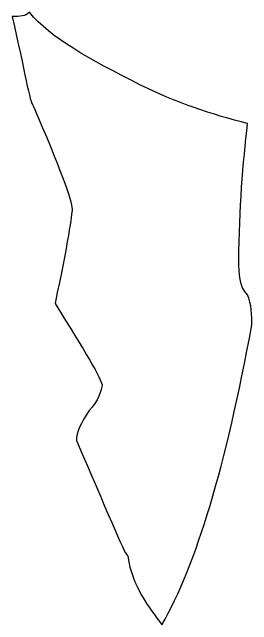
# Model space of a CAD drawing. Header units: centimetres. Extents: x -10.9 to 10.9, y -9.6 to 9.4.
# Drawn here: x 0.446 to 0.839, y -2.425 to -1.42 of the extents above; entities that cross this region are included whole.
import ezdxf

# ---------------------------------------------------------------- set-up
doc = ezdxf.new("R2010")
doc.units = ezdxf.units.CM
doc.header["$MEASUREMENT"] = 0
doc.layers.add('Camada 1', color=7, linetype='Continuous')

msp = doc.modelspace()

# ---------------------------------------------------------------- linework, layer by layer
at = {"layer": 'Camada 1'}
msp.add_open_spline([(0.47417, -1.42015), (0.50931, -1.46227), (0.57249, -1.49738), (0.65679, -1.5395), (0.65679, -1.5395), (0.71296, -1.56763), (0.77622, -1.58874), (0.83239, -1.60276), (0.83239, -1.60276), (0.8254, -1.66602), (0.81834, -1.74325), (0.81834, -1.82763), (0.81834, -1.82763), (0.81834, -1.84861), (0.81834, -1.86975), (0.83239, -1.88372), (0.83239, -1.88372), (0.8394, -1.89785), (0.8394, -1.91886), (0.8394, -1.93299), (0.8394, -1.93299), (0.79728, -2.16471), (0.74809, -2.32632), (0.69192, -2.42469), (0.69192, -2.42469), (0.67086, -2.39656), (0.64276, -2.36143), (0.63575, -2.31219), (0.63575, -2.31219), (0.62866, -2.30518), (0.60061, -2.23493), (0.55143, -2.12259), (0.55143, -2.12259), (0.55143, -2.10859), (0.55844, -2.09446), (0.57249, -2.07348), (0.57249, -2.07348), (0.58654, -2.05935), (0.59355, -2.03834), (0.59355, -2.0312), (0.59355, -2.0312), (0.59355, -2.02421), (0.56548, -1.97511), (0.51632, -1.89785), (0.51632, -1.89785), (0.53738, -1.79948), (0.54445, -1.75024), (0.54445, -1.74323), (0.54445, -1.74323), (0.54445, -1.72926), (0.52331, -1.67298), (0.48119, -1.57461), (0.48119, -1.57461), (0.47418, -1.56762), (0.46714, -1.51852), (0.44608, -1.42713), (0.44608, -1.42713), (0.46012, -1.42714), (0.46714, -1.42714), (0.47417, -1.42015)], degree=3, knots=[0, 0, 0, 0, 0.0625, 0.0625, 0.0625, 0.0625, 0.125, 0.125, 0.125, 0.125, 0.1875, 0.1875, 0.1875, 0.1875, 0.25, 0.25, 0.25, 0.25, 0.3125, 0.3125, 0.3125, 0.3125, 0.375, 0.375, 0.375, 0.375, 0.4375, 0.4375, 0.4375, 0.4375, 0.5, 0.5, 0.5, 0.5, 0.5625, 0.5625, 0.5625, 0.5625, 0.625, 0.625, 0.625, 0.625, 0.6875, 0.6875, 0.6875, 0.6875, 0.75, 0.75, 0.75, 0.75, 0.8125, 0.8125, 0.8125, 0.8125, 0.875, 0.875, 0.875, 0.875, 1, 1, 1, 1], dxfattribs=at)

doc.saveas('drawing.dxf')
